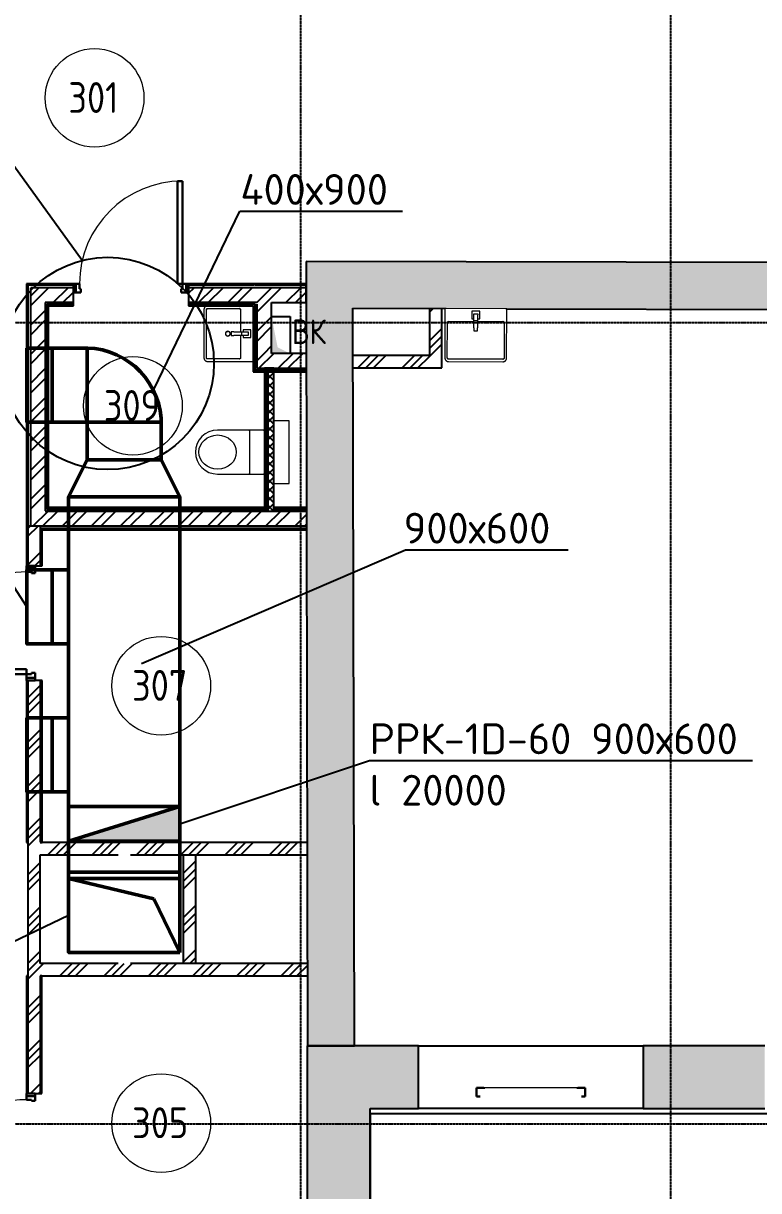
# Model space of a CAD drawing. Header units: millimetres. Extents: x -99936 to 523262, y -63190 to 327013.
# Drawn here: x 221439 to 227399, y 1714 to 11183 of the extents above; entities that cross this region are included whole.
import ezdxf
from ezdxf import colors
from ezdxf.entities.mleader import LeaderData, LeaderLine
from ezdxf.math import Vec2, Vec3

# ---------------------------------------------------------------- set-up
doc = ezdxf.new("R2010")
doc.units = ezdxf.units.MM
for name, pattern in [('ADSK_Линия сетки', [25, 20, -2.5, 0, -2.5]), ('ADSK_Сверху', [4.5, 3, -1.5]), ('ADSK_Снесено', [4.5, 3, -1.5])]:
    doc.linetypes.add(name, pattern=pattern)
for name, color, linetype, lineweight, true_color in [('_ Окна', 5, 'Continuous', 30, 0x0000ff), ('Линии', 7, 'Continuous', 9, 0x00a600), ('Обобщенные модели', 5, 'Continuous', 18, 0x0000ff), ('Стены внутренние', 5, 'Continuous', 18, 0x0000ff), ('Стены наружные', 1, 'ADSK_Снесено', 18, 0xff0000)]:
    doc.layers.add(name, color=color, linetype=linetype, lineweight=lineweight, true_color=true_color)
for name, color, linetype, lineweight in [('Аннотация', 7, 'Continuous', 9), ('Двери', 251, 'Continuous', 18), ('ДУ', 5, 'Continuous', 50), ('Марки помещений', 7, 'Continuous', 20), ('Окна', 251, 'Continuous', 18), ('Сантехника', 251, 'Continuous', 18), ('Узлы', 7, 'Continuous', 18)]:
    doc.layers.add(name, color=color, linetype=linetype, lineweight=lineweight)
doc.styles.add('GOST Common_1', font='GOST Common_0.ttf', dxfattribs={"width": 0.9, "height": 200})
doc.styles.add('GOST Common_2', font='GOST Common_0.ttf', dxfattribs={"width": 0.9, "height": 250})
doc.styles.add('ISOCPEUR', font='isocpeur.ttf', dxfattribs={"height": 250})
doc.styles.add('PIK', font='isocpeur.ttf', dxfattribs={"width": 0.9, "height": 250})
pattern_1 = [(45, (215977.25, 150), (-179.605, 179.605), []), (45, (216040.75, 150), (0, 359.21), []), (45, (215913.75, 150), (0, 359.21), [])]
pattern_2 = [(45, (215977.25, 150), (-117.8655, 117.8655), []), (45, (216055.83, 150), (-117.8655, 117.8655), [])]

# ---------------------------------------------------------------- blocks, each defined once
blk = doc.blocks.new('Витраж-тент со смещением вовне - 60мм 30 сдвиг-1466942-03 План 3-го этажа')
at = {"layer": '_ Окна', "color": 161, "linetype": 'ADSK_Сверху', "true_color": 0xaaaaff}
for p, q in [((-440, 25), (-440, -45)), ((-440, 25), (-410, 25)), ((-440, -45), (-440, 25)), ((440, 25), (410, 25)), ((440, -45), (440, 25)), ((440, -45), (440, 25)), ((-380, -45), (-440, -45)), ((-380, -35), (-380, -45)), ((380, -35), (380, -45)), ((380, -45), (440, -45))]:
    blk.add_line(p, q, dxfattribs=at)
at = {"layer": 'Окна', "color": 161, "linetype": 'ADSK_Сверху', "true_color": 0xaaaaff}
blk.add_line((-380, -45), (380, -45), dxfattribs=at)
blk = doc.blocks.new('AC_Дверь_Однопольная - Д-22л 933х2200h-1983239-03 План 3-го этажа')
at = {"layer": 'Двери', "lineweight": 30}
for p, q in [((416.5, 923), (376.5, 923)), ((376.5, 923), (376.5, 90)), ((416.5, 90), (416.5, 923)), ((-446.5, 90), (-466.5, 90)), ((-466.5, 90), (-466.5, 20)), ((-466.5, 20), (-446.5, 20)), ((-416.5, 90), (-446.5, 90)), ((-446.5, 90), (-446.5, 20)), ((-446.5, 20), (-446.5, 90)), ((-446.5, 20), (-406.5, 20)), ((-416.5, 50), (-416.5, 90)), ((-406.5, 50), (-416.5, 50)), ((-406.5, 20), (-406.5, 50)), ((376.5, 90), (416.5, 90)), ((416.5, 50), (406.5, 50)), ((406.5, 50), (406.5, 20)), ((406.5, 20), (446.5, 20)), ((446.5, 90), (416.5, 90)), ((416.5, 90), (416.5, 50)), ((446.5, 20), (446.5, 90)), ((466.5, 90), (446.5, 90)), ((446.5, 90), (446.5, 20)), ((446.5, 20), (466.5, 20)), ((466.5, 20), (466.5, 90))]:
    blk.add_line(p, q, dxfattribs=at)
at = {"layer": 'Двери'}
blk.add_arc((416.5, 90), 833, 90, 180, dxfattribs=at)
blk = doc.blocks.new('AC_Дверь_Однопольная - Д-27п 930х2200h-1983248-03 План 3-го этажа')
at = {"layer": 'Двери', "lineweight": 30}
for p, q in [((-415, 893.5), (-375, 893.5)), ((-415, 63.5), (-415, 893.5)), ((-375, 893.5), (-375, 63.5)), ((-465, 63.5), (-445, 63.5)), ((-465, -6.5), (-465, 63.5)), ((-445, 63.5), (-415, 63.5)), ((-445, -6.5), (-445, 63.5)), ((-445, 63.5), (-445, -6.5)), ((-375, 63.5), (-415, 63.5)), ((-415, 63.5), (-415, 23.5)), ((-415, 23.5), (-405, 23.5)), ((-405, 23.5), (-405, -6.5)), ((405, 23.5), (415, 23.5)), ((405, -6.5), (405, 23.5)), ((415, 63.5), (445, 63.5)), ((415, 23.5), (415, 63.5)), ((445, 63.5), (445, -6.5)), ((445, 63.5), (465, 63.5)), ((445, -6.5), (445, 63.5)), ((465, 63.5), (465, -6.5)), ((-445, -6.5), (-465, -6.5)), ((-405, -6.5), (-445, -6.5)), ((445, -6.5), (405, -6.5)), ((465, -6.5), (445, -6.5))]:
    blk.add_line(p, q, dxfattribs=at)
at = {"layer": 'Двери'}
blk.add_arc((-415, 63.5), 830, 0, 90, dxfattribs=at)
blk = doc.blocks.new('AC_Дверь_Однопольная - Д-35п 1130х2200h-1983217-03 План 3-го этажа')
at = {"layer": 'Двери', "lineweight": 30}
for p, q in [((-515, 1092), (-475, 1092)), ((-515, 62), (-515, 1092)), ((-475, 1092), (-475, 62)), ((-565, 62), (-545, 62)), ((-565, -8), (-565, 62)), ((-545, 62), (-515, 62)), ((-545, -8), (-545, 62)), ((-545, 62), (-545, -8)), ((-475, 62), (-515, 62)), ((-515, 62), (-515, 22)), ((-515, 22), (-505, 22)), ((-505, 22), (-505, -8)), ((505, 22), (515, 22)), ((505, -8), (505, 22)), ((515, 62), (545, 62)), ((515, 22), (515, 62)), ((545, 62), (545, -8)), ((545, 62), (565, 62)), ((545, -8), (545, 62)), ((565, 62), (565, -8)), ((-545, -8), (-565, -8)), ((-505, -8), (-545, -8)), ((545, -8), (505, -8)), ((565, -8), (545, -8))]:
    blk.add_line(p, q, dxfattribs=at)
at = {"layer": 'Двери'}
blk.add_arc((-515, 62), 1030, 0, 90, dxfattribs=at)
blk = doc.blocks.new('Parametric_Porcelain_bathroom_sink_20774 - 450х400мм-2098795-03 План 3-го этажа')
at = {"layer": 'Сантехника'}
for p, q in [((-100, 394), (-100, 24)), ((-80, 137.2), (-80, 394)), ((320, 424), (-70, 424)), ((-70, 404), (320, 404)), ((330, 394), (330, 137.2)), ((350, 24), (350, 394)), ((140, 203.1), (110, 203.1)), ((110, 203.1), (110, 180.1)), ((140, 203.1), (110, 203.1)), ((140, 180.1), (140, 203.1)), ((110, 127.2), (-70, 127.2)), ((93.2, 105.2), (93.2, 45.6)), ((110, 107.1), (95.1, 107.1)), ((110, 120.5), (110, 180.1)), ((110, 85.5), (110, 120.5)), ((140, 120.5), (110, 120.5)), ((140, 180.1), (140, 120.5)), ((320, 127.2), (140, 127.2)), ((140, 120.5), (140, 85.5)), ((154.6, 107.1), (140, 107.1)), ((156.5, 45.6), (156.5, 105.2)), ((-100, 24), (-95, 24)), ((-95, 24), (-90, 24)), ((-90, 24), (340, 24)), ((94.7, 44.1), (155, 44.1)), ((110, 65.5), (110, 85.5)), ((140, 65.5), (110, 65.5)), ((140, 85.5), (140, 65.5)), ((340, 24), (345, 24)), ((345, 24), (350, 24))]:
    blk.add_line(p, q, dxfattribs=at)
at = {"layer": 'Сантехника', "flags": 128}
for points in [[(-70, 424), (-71.2, 424), (-72.4, 423.9), (-73.6, 423.8), (-74.8, 423.6), (-76, 423.4), (-77.1, 423.1), (-78.3, 422.8), (-79.4, 422.5), (-80.6, 422.1), (-81.7, 421.6), (-82.8, 421.1), (-83.9, 420.6), (-84.9, 420), (-85.9, 419.4), (-86.9, 418.8), (-87.9, 418.1), (-88.9, 417.3), (-89.8, 416.6), (-90.7, 415.7), (-91.5, 414.9), (-92.3, 414), (-93.1, 413.1), (-93.9, 412.2), (-94.6, 411.2), (-95.2, 410.2), (-95.9, 409.2), (-96.5, 408.1), (-97, 407.1), (-97.5, 406), (-98, 404.9), (-98.4, 403.7), (-98.7, 402.6), (-99.1, 401.4), (-99.3, 400.3), (-99.6, 399.1), (-99.7, 397.9), (-99.9, 396.7), (-100, 395.5), (-100, 394.3), (-100, 394)], [(-80, 394), (-80, 394.4), (-80, 394.8), (-79.9, 395.2), (-79.9, 395.6), (-79.8, 396), (-79.7, 396.4), (-79.6, 396.8), (-79.5, 397.1), (-79.4, 397.5), (-79.2, 397.9), (-79, 398.3), (-78.9, 398.6), (-78.7, 399), (-78.5, 399.3), (-78.3, 399.6), (-78, 400), (-77.8, 400.3), (-77.5, 400.6), (-77.2, 400.9), (-77, 401.2), (-76.7, 401.4), (-76.4, 401.7), (-76.1, 402), (-75.7, 402.2), (-75.4, 402.4), (-75.1, 402.6), (-74.7, 402.8), (-74.4, 403), (-74, 403.2), (-73.6, 403.3), (-73.2, 403.5), (-72.9, 403.6), (-72.5, 403.7), (-72.1, 403.8), (-71.7, 403.9), (-71.3, 403.9), (-70.9, 404), (-70.5, 404), (-70.1, 404), (-70, 404)], [(-79.9, 395.3), (-80, 394.9), (-80, 394.5), (-80, 394.1), (-80, 394)], [(-76, 402), (-76.3, 401.8), (-76.6, 401.5), (-76.9, 401.2), (-77.2, 401), (-77.4, 400.7)], [(-70, 404), (-70.4, 404), (-70.8, 404), (-71.2, 403.9), (-71.6, 403.9)], [(350, 394), (350, 395.2), (349.9, 396.4), (349.8, 397.6), (349.6, 398.8), (349.4, 400), (349.1, 401.1), (348.8, 402.3), (348.5, 403.4), (348.1, 404.6), (347.6, 405.7), (347.1, 406.8), (346.6, 407.9), (346, 408.9), (345.4, 409.9), (344.8, 410.9), (344.1, 411.9), (343.3, 412.9), (342.6, 413.8), (341.7, 414.7), (340.9, 415.5), (340, 416.3), (339.1, 417.1), (338.2, 417.9), (337.2, 418.6), (336.2, 419.2), (335.2, 419.9), (334.1, 420.5), (333.1, 421), (332, 421.5), (330.9, 422), (329.7, 422.4), (328.6, 422.7), (327.4, 423.1), (326.3, 423.3), (325.1, 423.6), (323.9, 423.7), (322.7, 423.9), (321.5, 424), (320.3, 424), (320, 424)], [(321.3, 403.9), (320.9, 404), (320.5, 404), (320.1, 404), (320, 404)], [(320, 404), (320.4, 404), (320.8, 404), (321.2, 403.9), (321.6, 403.9), (322, 403.8), (322.4, 403.7), (322.8, 403.6), (323.1, 403.5), (323.5, 403.4), (323.9, 403.2), (324.3, 403), (324.6, 402.9), (325, 402.7), (325.3, 402.5), (325.6, 402.3), (326, 402), (326.3, 401.8), (326.6, 401.5), (326.9, 401.2), (327.2, 401), (327.4, 400.7), (327.7, 400.4), (328, 400.1), (328.2, 399.7), (328.4, 399.4), (328.6, 399.1), (328.8, 398.7), (329, 398.4), (329.2, 398), (329.3, 397.6), (329.5, 397.2), (329.6, 396.9), (329.7, 396.5), (329.8, 396.1), (329.9, 395.7), (329.9, 395.3), (330, 394.9), (330, 394.5), (330, 394.1), (330, 394)], [(328, 400), (327.8, 400.3), (327.5, 400.6), (327.2, 400.9), (327, 401.2), (326.7, 401.4)], [(330, 394), (330, 394.4), (330, 394.8), (329.9, 395.2), (329.9, 395.6)], [(-80, 137.2), (-80, 136.8), (-80, 136.4), (-79.9, 136), (-79.9, 135.6)], [(-70, 127.2), (-70.4, 127.2), (-70.8, 127.2), (-71.2, 127.2), (-71.6, 127.3), (-72, 127.4), (-72.4, 127.5), (-72.8, 127.6), (-73.1, 127.7), (-73.5, 127.8), (-73.9, 128), (-74.3, 128.1), (-74.6, 128.3), (-75, 128.5), (-75.3, 128.7), (-75.6, 128.9), (-76, 129.2), (-76.3, 129.4), (-76.6, 129.7), (-76.9, 129.9), (-77.2, 130.2), (-77.4, 130.5), (-77.7, 130.8), (-78, 131.1), (-78.2, 131.4), (-78.4, 131.8), (-78.6, 132.1), (-78.8, 132.5), (-79, 132.8), (-79.2, 133.2), (-79.3, 133.5), (-79.5, 133.9), (-79.6, 134.3), (-79.7, 134.7), (-79.8, 135.1), (-79.9, 135.5), (-79.9, 135.9), (-80, 136.3), (-80, 136.7), (-80, 137.1), (-80, 137.2)], [(-78, 131.2), (-77.8, 130.9), (-77.5, 130.6), (-77.2, 130.3), (-77, 130), (-76.7, 129.7)], [(-71.3, 127.3), (-70.9, 127.2), (-70.5, 127.2), (-70.1, 127.2), (-70, 127.2)], [(330, 137.2), (330, 136.8), (330, 136.4), (329.9, 136), (329.9, 135.6), (329.8, 135.2), (329.7, 134.8), (329.6, 134.4), (329.5, 134), (329.4, 133.6), (329.2, 133.3), (329, 132.9), (328.9, 132.6), (328.7, 132.2), (328.5, 131.9), (328.3, 131.5), (328, 131.2), (327.8, 130.9), (327.5, 130.6), (327.2, 130.3), (327, 130), (326.7, 129.7), (326.4, 129.5), (326.1, 129.2), (325.7, 129), (325.4, 128.8), (325.1, 128.5), (324.7, 128.4), (324.4, 128.2), (324, 128), (323.6, 127.9), (323.2, 127.7), (322.9, 127.6), (322.5, 127.5), (322.1, 127.4), (321.7, 127.3), (321.3, 127.3), (320.9, 127.2), (320.5, 127.2), (320.1, 127.2), (320, 127.2)], [(320, 127.2), (320.4, 127.2), (320.8, 127.2), (321.2, 127.2), (321.6, 127.3)], [(326, 129.2), (326.3, 129.4), (326.6, 129.7), (326.9, 129.9), (327.2, 130.2), (327.4, 130.5)], [(329.9, 135.9), (330, 136.3), (330, 136.7), (330, 137.1), (330, 137.2)]]:
    blk.add_lwpolyline(points, dxfattribs=at)
at = {"layer": 'Сантехника'}
for centre, radius, start, end in [((125, 230), 20, 0, 180), ((125, 230), 20, 180, 360), ((125, 230), 18.2, 165.15778, 180), ((125, 230), 18.2, 180, 191.34075), ((125, 230), 16.3, 175.36727, 180), ((125, 230), 16.3, 175.36727, 180), ((125, 230), 16.3, 180, 198.62064), ((125, 230), 16.3, 180, 198.62064), ((125, 230), 18.2, 208.98332, 219.73377), ((125, 230), 18.2, 95.84531, 146.66266), ((125, 230), 16.3, 216.87489, 225), ((125, 230), 16.3, 216.87489, 225), ((125, 230), 18.2, 225, 229.4056), ((125, 230), 18.2, 232.75928, 242.71908), ((125, 230), 18.2, 265.13096, 274.18327), ((125, 230), 18.2, 85.13096, 94.18327), ((125, 230), 18.2, 278.65741, 326.66266), ((125, 230), 18.2, 52.75928, 62.71908), ((125, 230), 16.3, 36.87489, 45), ((125, 230), 16.3, 36.87489, 45), ((125, 230), 18.2, 45, 49.4056), ((125, 230), 18.2, 28.98332, 39.73377), ((125, 230), 16.3, 0, 18.62064), ((125, 230), 16.3, 0, 18.62064), ((125, 230), 16.3, 355.36727, 360), ((125, 230), 16.3, 355.36727, 360), ((125, 230), 18.2, 345.15778, 360), ((125, 230), 18.2, 0, 11.34075), ((95.1, 105.2), 1.87, 90, 180), ((95.1, 105.2), 1.87, 120, 150), ((95.1, 105.2), 1.87, 120, 150), ((95.1, 105.2), 1.87, 120, 150), ((154.6, 105.2), 1.87, 0, 90), ((154.6, 105.2), 1.87, 30, 60), ((154.6, 105.2), 1.87, 30, 60), ((154.6, 105.2), 1.87, 30, 60), ((94.7, 45.6), 1.49, 180, 270), ((155, 45.6), 1.49, 270, 360)]:
    blk.add_arc(centre, radius, start, end, dxfattribs=at)
blk = doc.blocks.new('Туалет подвесной-Moderna R-Laufen - 000 White-2284892-03 План 3-го этажа')
at = {"layer": 'Обобщенные модели'}
for p, q in [((-53, 419.3), (-53, 47.4)), ((303, 47.4), (303, 419.3)), ((-43.1, 157.8), (293.1, 157.8))]:
    blk.add_line(p, q, dxfattribs=at)
for centre, radius, start, end in [((125, 419.3), 178, 360, 180), ((-43.1, 167.7), 9.89, 180, 270), ((293.1, 167.7), 9.89, 270, 360), ((-43.1, 47.4), 9.89, 180, 270), ((293.1, 47.4), 9.89, 270, 360)]:
    blk.add_arc(centre, radius, start, end, dxfattribs=at)
blk.add_ellipse((125, 418.3), major_axis=(0, 151.6), ratio=0.916517, dxfattribs=at)
at = {"layer": 'Сантехника'}
for p, q in [((-130, -37.5), (-130, -162.5)), ((380, -162.5), (380, -37.5)), ((-130, -162.5), (380, -162.5))]:
    blk.add_line(p, q, dxfattribs=at)
blk = doc.blocks.new('Parametric_Porcelain_bathroom_sink_20774 - 500х430мм-V217-03 План 3-го этажа')
at = {"layer": 'Сантехника'}
for p, q in [((345, 570), (-95, 570)), ((-125, 540), (-125, 140)), ((-105, 253.2), (-105, 540)), ((-95, 550), (345, 550)), ((355, 540), (355, 253.2)), ((375, 140), (375, 540)), ((140, 319.1), (110, 319.1)), ((110, 319.1), (110, 296.1)), ((140, 319.1), (110, 319.1)), ((110, 236.5), (110, 296.1)), ((140, 296.1), (140, 319.1)), ((140, 296.1), (140, 236.5)), ((110, 243.2), (-95, 243.2)), ((93.2, 221.2), (93.2, 161.6)), ((110, 223.1), (95.1, 223.1)), ((110, 201.5), (110, 236.5)), ((140, 236.5), (110, 236.5)), ((110, 181.5), (110, 201.5)), ((345, 243.2), (140, 243.2)), ((140, 236.5), (140, 201.5)), ((154.6, 223.1), (140, 223.1)), ((140, 201.5), (140, 181.5)), ((156.5, 161.6), (156.5, 221.2)), ((-125, 140), (-120, 140)), ((-120, 140), (-115, 140)), ((-115, 140), (365, 140)), ((94.7, 160.1), (155, 160.1)), ((140, 181.5), (110, 181.5)), ((365, 140), (370, 140)), ((370, 140), (375, 140))]:
    blk.add_line(p, q, dxfattribs=at)
at = {"layer": 'Сантехника', "flags": 128}
for points in [[(-95, 570), (-96.2, 570), (-97.4, 569.9), (-98.6, 569.8), (-99.8, 569.6), (-101, 569.4), (-102.1, 569.1), (-103.3, 568.8), (-104.4, 568.5), (-105.6, 568.1), (-106.7, 567.6), (-107.8, 567.1), (-108.9, 566.6), (-109.9, 566), (-110.9, 565.4), (-111.9, 564.8), (-112.9, 564.1), (-113.9, 563.3), (-114.8, 562.6), (-115.7, 561.7), (-116.5, 560.9), (-117.3, 560), (-118.1, 559.1), (-118.9, 558.2), (-119.6, 557.2), (-120.2, 556.2), (-120.9, 555.2), (-121.5, 554.1), (-122, 553.1), (-122.5, 552), (-123, 550.9), (-123.4, 549.7), (-123.7, 548.6), (-124.1, 547.4), (-124.3, 546.3), (-124.6, 545.1), (-124.7, 543.9), (-124.9, 542.7), (-125, 541.5), (-125, 540.3), (-125, 540)], [(375, 540), (375, 541.2), (374.9, 542.4), (374.8, 543.6), (374.6, 544.8), (374.4, 546), (374.1, 547.1), (373.8, 548.3), (373.5, 549.4), (373.1, 550.6), (372.6, 551.7), (372.1, 552.8), (371.6, 553.9), (371, 554.9), (370.4, 555.9), (369.8, 556.9), (369.1, 557.9), (368.3, 558.9), (367.6, 559.8), (366.7, 560.7), (365.9, 561.5), (365, 562.3), (364.1, 563.1), (363.2, 563.9), (362.2, 564.6), (361.2, 565.2), (360.2, 565.9), (359.1, 566.5), (358.1, 567), (357, 567.5), (355.9, 568), (354.7, 568.4), (353.6, 568.7), (352.4, 569.1), (351.3, 569.3), (350.1, 569.6), (348.9, 569.7), (347.7, 569.9), (346.5, 570), (345.3, 570), (345, 570)], [(-105, 540), (-105, 540.4), (-105, 540.8), (-104.9, 541.2), (-104.9, 541.6), (-104.8, 542), (-104.7, 542.4), (-104.6, 542.8), (-104.5, 543.1), (-104.4, 543.5), (-104.2, 543.9), (-104, 544.3), (-103.9, 544.6), (-103.7, 545), (-103.5, 545.3), (-103.3, 545.6), (-103, 546), (-102.8, 546.3), (-102.5, 546.6), (-102.2, 546.9), (-102, 547.2), (-101.7, 547.4), (-101.4, 547.7), (-101.1, 548), (-100.7, 548.2), (-100.4, 548.4), (-100.1, 548.6), (-99.7, 548.8), (-99.4, 549), (-99, 549.2), (-98.6, 549.3), (-98.2, 549.5), (-97.9, 549.6), (-97.5, 549.7), (-97.1, 549.8), (-96.7, 549.9), (-96.3, 549.9), (-95.9, 550), (-95.5, 550), (-95.1, 550), (-95, 550)], [(-104.9, 541.3), (-105, 540.9), (-105, 540.5), (-105, 540.1), (-105, 540)], [(-101, 548), (-101.3, 547.8), (-101.6, 547.5), (-101.9, 547.2), (-102.2, 547), (-102.4, 546.7)], [(-95, 550), (-95.4, 550), (-95.8, 550), (-96.2, 549.9), (-96.6, 549.9)], [(346.3, 549.9), (345.9, 550), (345.5, 550), (345.1, 550), (345, 550)], [(345, 550), (345.4, 550), (345.8, 550), (346.2, 549.9), (346.6, 549.9), (347, 549.8), (347.4, 549.7), (347.8, 549.6), (348.1, 549.5), (348.5, 549.4), (348.9, 549.2), (349.3, 549), (349.6, 548.9), (350, 548.7), (350.3, 548.5), (350.6, 548.3), (351, 548), (351.3, 547.8), (351.6, 547.5), (351.9, 547.2), (352.2, 547), (352.4, 546.7), (352.7, 546.4), (353, 546.1), (353.2, 545.7), (353.4, 545.4), (353.6, 545.1), (353.8, 544.7), (354, 544.4), (354.2, 544), (354.3, 543.6), (354.5, 543.2), (354.6, 542.9), (354.7, 542.5), (354.8, 542.1), (354.9, 541.7), (354.9, 541.3), (355, 540.9), (355, 540.5), (355, 540.1), (355, 540)], [(353, 546), (352.8, 546.3), (352.5, 546.6), (352.2, 546.9), (352, 547.2), (351.7, 547.4)], [(355, 540), (355, 540.4), (355, 540.8), (354.9, 541.2), (354.9, 541.6)], [(-105, 253.2), (-105, 252.8), (-105, 252.4), (-104.9, 252), (-104.9, 251.6)], [(-95, 243.2), (-95.4, 243.2), (-95.8, 243.2), (-96.2, 243.2), (-96.6, 243.3), (-97, 243.4), (-97.4, 243.5), (-97.8, 243.6), (-98.1, 243.7), (-98.5, 243.8), (-98.9, 244), (-99.3, 244.1), (-99.6, 244.3), (-100, 244.5), (-100.3, 244.7), (-100.6, 244.9), (-101, 245.2), (-101.3, 245.4), (-101.6, 245.7), (-101.9, 245.9), (-102.2, 246.2), (-102.4, 246.5), (-102.7, 246.8), (-103, 247.1), (-103.2, 247.4), (-103.4, 247.8), (-103.6, 248.1), (-103.8, 248.5), (-104, 248.8), (-104.2, 249.2), (-104.3, 249.5), (-104.5, 249.9), (-104.6, 250.3), (-104.7, 250.7), (-104.8, 251.1), (-104.9, 251.5), (-104.9, 251.9), (-105, 252.3), (-105, 252.7), (-105, 253.1), (-105, 253.2)], [(-103, 247.2), (-102.8, 246.9), (-102.5, 246.6), (-102.2, 246.3), (-102, 246), (-101.7, 245.7)], [(-96.3, 243.3), (-95.9, 243.2), (-95.5, 243.2), (-95.1, 243.2), (-95, 243.2)], [(355, 253.2), (355, 252.8), (355, 252.4), (354.9, 252), (354.9, 251.6), (354.8, 251.2), (354.7, 250.8), (354.6, 250.4), (354.5, 250), (354.4, 249.6), (354.2, 249.3), (354, 248.9), (353.9, 248.6), (353.7, 248.2), (353.5, 247.9), (353.3, 247.5), (353, 247.2), (352.8, 246.9), (352.5, 246.6), (352.2, 246.3), (352, 246), (351.7, 245.7), (351.4, 245.5), (351.1, 245.2), (350.7, 245), (350.4, 244.8), (350.1, 244.5), (349.7, 244.4), (349.4, 244.2), (349, 244), (348.6, 243.9), (348.2, 243.7), (347.9, 243.6), (347.5, 243.5), (347.1, 243.4), (346.7, 243.3), (346.3, 243.3), (345.9, 243.2), (345.5, 243.2), (345.1, 243.2), (345, 243.2)], [(345, 243.2), (345.4, 243.2), (345.8, 243.2), (346.2, 243.2), (346.6, 243.3)], [(351, 245.2), (351.3, 245.4), (351.6, 245.7), (351.9, 245.9), (352.2, 246.2), (352.4, 246.5)], [(354.9, 251.9), (355, 252.3), (355, 252.7), (355, 253.1), (355, 253.2)]]:
    blk.add_lwpolyline(points, dxfattribs=at)
at = {"layer": 'Сантехника'}
for centre, radius, start, end in [((95.1, 221.2), 1.87, 90, 180), ((95.1, 221.2), 1.87, 120, 150), ((95.1, 221.2), 1.87, 120, 150), ((95.1, 221.2), 1.87, 120, 150), ((154.6, 221.2), 1.87, 0, 90), ((154.6, 221.2), 1.87, 30, 60), ((154.6, 221.2), 1.87, 30, 60), ((154.6, 221.2), 1.87, 30, 60), ((94.7, 161.6), 1.49, 180, 270), ((155, 161.6), 1.49, 270, 360)]:
    blk.add_arc(centre, radius, start, end, dxfattribs=at)
blk = doc.blocks.new('ADSK_Марка_Помещение_ОдноЗначение - Номер-247393-03 План 3-го этажа')
at = {"layer": 'Марки помещений'}
blk.add_circle((0, 0), 4, dxfattribs=at)

msp = doc.modelspace()

# ---------------------------------------------------------------- hatches: boundary and pattern name
at = {"layer": 'ДУ'}
h = msp.add_hatch(color=256, dxfattribs=at)
h.dxf.hatch_style = 1
h.paths.add_polyline_path([(222706.459, 4829.311), (221806.459, 4549.845), (222706.459, 4549.845)])
at = {"layer": 'Стены внутренние', "lineweight": 25, "true_color": 0x636466}
msp.add_hatch(color=251, dxfattribs=at).paths.add_polyline_path([(223742.758, 2889.132), (224122.757, 2889.877), (224110.278, 9251.264), (223730.275, 9252.269), (223742.688, 2924.778)])
h = msp.add_hatch(color=251, dxfattribs=at)
h.paths.add_polyline_path([(258100.32, 8781.417), (258097.491, 9161.426), (251920.516, 9177.754), (251919.512, 8797.755), (258042.559, 8781.57)])
h.paths.add_polyline_path([(250419.517, 8801.72), (250420.336, 9181.718), (243349.517, 9200.409), (243348.512, 8820.411), (249544.593, 8804.032)])
h.paths.add_polyline_path([(241848.517, 8824.375), (241849.337, 9204.374), (234840.127, 9222.902), (234840.127, 8842.901), (241580.637, 8825.084)])
h.paths.add_polyline_path([(233339.128, 8846.868), (233339.948, 9226.867), (231140.594, 9232.681), (231139.59, 8852.682), (232774.023, 8848.362)])
h.paths.add_polyline_path([(229639.595, 8856.647), (229640.414, 9236.646), (224110.278, 9251.264), (224111.023, 8871.261), (227566.267, 8862.128)])
h = msp.add_hatch(dxfattribs=at)
h.set_pattern_fill('FP_2', color=251, style=0, pattern_type=2)
h.set_pattern_definition(pattern_2)
h.paths.add_polyline_path([(222894.811, 8918.396), (223330.632, 8918.396), (223330.632, 9038.396), (222777.917, 9038.396), (222777.917, 8918.396)])
h.paths.add_polyline_path([(221726.947, 8918.396), (221844.917, 8918.396), (221844.917, 9038.396), (221496.13, 9038.396), (221496.13, 8918.396), (221616.13, 8918.396)])
h = msp.add_hatch(dxfattribs=at)
h.set_pattern_fill('FP_2', color=251, style=0, pattern_type=2)
h.set_pattern_definition(pattern_2)
h.paths.add_polyline_path([(223330.632, 8918.396), (223730.781, 8918.396), (223730.275, 9038.396), (223330.632, 9038.396), (223330.632, 8980.643)])
h = msp.add_hatch(dxfattribs=at)
h.set_pattern_fill('FP_2', color=251, style=0, pattern_type=2)
h.set_pattern_definition(pattern_2)
h.paths.add_polyline_path([(221616.13, 7226.872), (221616.13, 8918.396), (221496.13, 8918.396), (221496.472, 7226.872), (221576.13, 7226.872)])
h = msp.add_hatch(dxfattribs=at)
h.set_pattern_fill('FP_2', color=251, style=0, pattern_type=2)
h.set_pattern_definition(pattern_2)
h.paths.add_polyline_path([(223330.632, 8505.385), (223450.632, 8505.385), (223450.632, 8918.396), (223330.632, 8918.396), (223330.632, 8554.883)])
h = msp.add_hatch(dxfattribs=at)
h.set_pattern_fill('FP_1', color=251, style=0, pattern_type=2)
h.set_pattern_definition(pattern_1)
h.paths.add_polyline_path([(224831.423, 8387.788), (224831.423, 8869.357), (224731.423, 8869.357), (224731.423, 8387.788)])
h = msp.add_hatch(dxfattribs=at)
h.set_pattern_fill('FP_2', color=251, style=0, pattern_type=2)
h.set_pattern_definition(pattern_2)
h.paths.add_polyline_path([(223731.976, 8385.385), (223731.74, 8505.385), (223330.632, 8505.385), (223330.632, 8385.385), (223730.275, 8385.385)])
h = msp.add_hatch(dxfattribs=at)
h.set_pattern_fill('FP_1', color=251, style=0, pattern_type=2)
h.set_pattern_definition(pattern_1)
h.paths.add_polyline_path([(224111.972, 8387.788), (224731.423, 8387.788), (224731.423, 8487.788), (224111.775, 8487.788)])
h = msp.add_hatch(dxfattribs=at)
h.set_pattern_fill('FP_3', color=251, style=0, pattern_type=2)
h.set_pattern_definition([(45, (215977.254, 150), (-35.35534, 35.35534), []), (135, (215977.254, 150), (-35.35534, -35.35534), [])])
h.paths.add_polyline_path([(223419.624, 7226.872), (223469.624, 7226.872), (223469.624, 8385.385), (223419.624, 8385.385), (223419.624, 7238.739)])
h = msp.add_hatch(dxfattribs=at)
h.set_pattern_fill('FP_2', color=251, style=0, pattern_type=2)
h.set_pattern_definition(pattern_2)
h.paths.add_polyline_path([(223734.484, 7106.872), (223734.248, 7226.872), (221496.13, 7226.872), (221496.13, 7106.872), (223730.275, 7106.872)])
h = msp.add_hatch(dxfattribs=at)
h.set_pattern_fill('FP_1', color=251, style=0, pattern_type=2)
h.set_pattern_definition(pattern_1)
h.paths.add_polyline_path([(221476.13, 4537.845), (221576.13, 4537.845), (221576.13, 5853.396), (221476.13, 5853.396), (221476.13, 4817.935)])
h.paths.add_polyline_path([(221534.13, 6783.396), (221576.13, 6783.396), (221576.13, 7106.872), (221476.13, 7106.872), (221476.13, 6783.396)])
h = msp.add_hatch(dxfattribs=at)
h.set_pattern_fill('FP_1', color=251, style=0, pattern_type=2)
h.set_pattern_definition(pattern_1)
h.paths.add_polyline_path([(221576.13, 3555.788), (221576.13, 4537.845), (221476.13, 4537.845), (221476.13, 3555.788)])
h = msp.add_hatch(dxfattribs=at)
h.set_pattern_fill('FP_1', color=251, style=0, pattern_type=2)
h.set_pattern_definition(pattern_1)
h.paths.add_polyline_path([(223739.72, 4437.845), (223739.524, 4537.845), (221576.13, 4537.845), (221576.13, 4437.845), (223739.524, 4437.845)])
h = msp.add_hatch(dxfattribs=at)
h.set_pattern_fill('FP_1', color=251, style=0, pattern_type=2)
h.set_pattern_definition([(45, (216508.47, 150), (-179.605, 179.605), []), (45, (216571.97, 150), (0, 359.21), []), (45, (216444.97, 150), (0, 359.21), [])])
h.paths.add_polyline_path([(222838.345, 3555.788), (222838.345, 4437.845), (222738.345, 4437.845), (222738.345, 3555.788)])
h = msp.add_hatch(dxfattribs=at)
h.set_pattern_fill('FP_1', color=251, style=0, pattern_type=2)
h.set_pattern_definition(pattern_1)
h.paths.add_polyline_path([(223741.646, 3455.788), (223741.45, 3555.788), (221476.13, 3555.788), (221476.13, 3455.788), (223730.275, 3455.788)])
h = msp.add_hatch(dxfattribs=at)
h.set_pattern_fill('FP_1', color=251, style=0, pattern_type=2)
h.set_pattern_definition(pattern_1)
h.paths.add_polyline_path([(221476.13, 932.021), (221576.13, 932.021), (221576.13, 1371.396), (221476.13, 1371.396)])
h.paths.add_polyline_path([(221576.13, 2501.396), (221576.13, 3455.788), (221476.13, 3455.788), (221476.13, 2501.396), (221534.13, 2501.396)])
at = {"layer": 'Стены наружные', "linetype": 'Continuous', "lineweight": 25, "true_color": 0x636466}
msp.add_hatch(color=251, dxfattribs=at).paths.add_polyline_path([(223920.979, 932.021), (224250.252, 932.021), (224250.252, 2889.504), (223740.252, 2889.132), (223740.252, 932.021)])
h = msp.add_hatch(color=251, dxfattribs=at)
h.paths.add_polyline_path([(257441.354, 2379.504), (258524.186, 2379.504), (258524.186, 2889.504), (257441.354, 2889.504), (257441.354, 2682.856)])
h.paths.add_polyline_path([(255595.006, 2379.504), (255621.354, 2379.504), (255621.354, 2889.504), (254574.415, 2889.504), (254574.415, 2379.504)])
h.paths.add_polyline_path([(251855.087, 2379.504), (252754.415, 2379.504), (252754.415, 2889.504), (251855.087, 2889.504), (251855.087, 2682.856)])
h.paths.add_polyline_path([(249742.994, 2379.504), (250035.087, 2379.504), (250035.087, 2889.504), (249034.49, 2889.504), (249034.49, 2379.504)])
h.paths.add_polyline_path([(246252.093, 2379.504), (247214.49, 2379.504), (247214.49, 2889.504), (246184.438, 2889.504), (246184.438, 2379.504)])
h.paths.add_polyline_path([(243916.365, 2379.504), (244364.438, 2379.504), (244364.438, 2889.504), (243340.297, 2889.504), (243340.297, 2379.504)])
h.paths.add_polyline_path([(241520.297, 2379.504), (241520.297, 2889.504), (240560.307, 2889.504), (240560.307, 2379.504)])
h.paths.add_polyline_path([(238740.307, 2379.504), (238740.307, 2889.504), (237732.029, 2889.504), (237732.029, 2379.504)])
h.paths.add_polyline_path([(235912.029, 2379.504), (235912.029, 2889.504), (234918.253, 2889.504), (234918.253, 2379.504)])
h.paths.add_polyline_path([(233098.253, 2379.504), (233098.253, 2889.504), (232081.468, 2889.504), (232081.468, 2379.504), (232585.339, 2379.504)])
h.paths.add_polyline_path([(230261.468, 2379.504), (230261.468, 2889.504), (229268.438, 2889.504), (229268.438, 2379.504), (229901.996, 2379.504)])
h.paths.add_polyline_path([(224250.252, 2379.504), (224642.534, 2379.504), (224642.534, 2889.504), (224250.252, 2889.504), (224250.252, 2657.858)])
h.paths.add_polyline_path([(227448.438, 2379.504), (227448.438, 2889.504), (226462.534, 2889.504), (226462.534, 2379.504)])
at = {"layer": 'Узлы', "lineweight": 25, "true_color": 0x636466}
msp.add_hatch(color=251, dxfattribs=at).paths.add_polyline_path([(223500.13, 8505.385), (223600.632, 8505.385), (223500.13, 8554.883), (223450.632, 8805.385), (223450.632, 8505.385), (223478.743, 8505.385)])

# ---------------------------------------------------------------- linework, layer by layer
at = {"linetype": 'ADSK_Линия сетки', "lineweight": 25}
for p, q in [((223687.165, -2825.794), (223687.165, 21818.801)), ((226687.165, -2825.794), (226687.165, 21818.801)), ((204891.03, 8756.788), (273118.973, 8756.788)), ((204891.03, 2256.788), (273118.973, 2256.788))]:
    msp.add_line(p, q, dxfattribs=at)
at = {"color": 251, "lineweight": 25, "true_color": 0x636466}
msp.add_lwpolyline([(262010.466, 21084.059), (262010.466, 43909.207), (272009.872, 43909.207), (272191.204, 8682.302), (265910.655, 8682.302), (265910.655, 300.232), (258014.186, 300.232), (258014.186, 2256.788), (247213.228, 2336.478), (247313.65, 2335.737), (247313.65, -2582.567), (234949.898, -2582.567), (234949.898, 2336.478), (224250.252, 2336.478), (224250.252, 422.021), (216267.753, 456.788), (216267.753, 8679.252)], dxfattribs=at)
msp.add_circle((222123.026, 8423.986), 860.931)
at = {"layer": 'ДУ'}
for p, q in [((221806.459, 4549.845), (222706.459, 4829.311)), ((221806.459, 4296.2), (222706.459, 4296.2)), ((222495.806, 4081.477), (221806.459, 4246.2)), ((222706.459, 3646.2), (222495.806, 4081.477))]:
    msp.add_line(p, q, dxfattribs=at)
for points in [[(221467.589, 8548.945), (221671.62, 8548.945), (221671.62, 7948.945), (221467.589, 7948.945)], [(221671.62, 8548.945), (221956.459, 8548.945), (221956.459, 7948.945), (221671.62, 7948.945)], [(222556.459, 7643.45), (222556.459, 7948.945), (221956.459, 7948.945), (221956.459, 7643.45)], [(221806.459, 7343.45), (222706.459, 7343.45), (222556.459, 7643.45), (221956.459, 7643.45)], [(221806.459, 4246.2), (222706.459, 4246.2), (222706.459, 7343.45), (221806.459, 7343.45)], [(221467.589, 6748.945), (221671.62, 6748.945), (221671.62, 6148.945), (221467.589, 6148.945)], [(221671.62, 6748.945), (221806.459, 6748.945), (221806.459, 6148.945), (221671.62, 6148.945)], [(221467.589, 5548.945), (221671.62, 5548.945), (221671.62, 4948.945), (221467.589, 4948.945)], [(221671.62, 5548.945), (221806.459, 5548.945), (221806.459, 4948.945), (221671.62, 4948.945)], [(221806.459, 4549.845), (222706.459, 4549.845), (222706.459, 4829.311), (221806.459, 4829.311)], [(221806.459, 4549.845), (222706.459, 4549.845), (222706.459, 4829.311), (221806.459, 4829.311)], [(222706.459, 3646.2), (221806.459, 3646.2), (221806.459, 4246.2), (222706.459, 4246.2)]]:
    msp.add_lwpolyline(points, close=True, dxfattribs=at)
msp.add_arc((221940.803, 7933.289), 615.855, 358.5433079, 88.5433079, dxfattribs=at)
at = {"layer": 'Линии', "color": 251, "lineweight": 25, "true_color": 0x636466}
for p, q in [((223450.632, 8805.385), (223600.632, 8805.385)), ((223450.632, 8505.385), (223450.632, 8805.385)), ((223600.632, 8805.385), (223600.632, 8505.385)), ((223600.632, 8505.385), (223450.632, 8505.385))]:
    msp.add_line(p, q, dxfattribs=at)
at = {"layer": 'Стены внутренние', "color": 251, "lineweight": 25, "true_color": 0x636466}
for p, q in [((223730.275, 9252.269), (223734.543, 7076.872)), ((229640.599, 9236.646), (223730.275, 9252.269)), ((221844.917, 9070.396), (221464.13, 9070.396)), ((221464.13, 9070.396), (221464.13, 6783.396)), ((221844.917, 8890.396), (221844.917, 9000.396)), ((223730.781, 9070.396), (222777.917, 9070.396)), ((222777.917, 9000.396), (222777.917, 8890.396)), ((223730.781, 8918.396), (223730.781, 9070.396)), ((223450.632, 8505.385), (223450.632, 8918.396)), ((223450.632, 8918.396), (223730.781, 8918.396)), ((221644.13, 8890.396), (221844.917, 8890.396)), ((221644.13, 7254.872), (221644.13, 8890.396)), ((222777.917, 8890.396), (223302.632, 8890.396)), ((224122.757, 2889.877), (224111.023, 8871.261)), ((224111.023, 8871.261), (224856.856, 8869.289)), ((224731.423, 8869.621), (224731.423, 8487.788)), ((224831.423, 8387.788), (224831.423, 8869.357)), ((225356.514, 8867.969), (229639.595, 8856.647)), ((223302.632, 8440.566), (223302.632, 8357.385)), ((223731.74, 8505.385), (223450.632, 8505.385)), ((224731.423, 8487.788), (224111.775, 8487.788)), ((223302.632, 8357.385), (223732.03, 8357.385)), ((223469.624, 8385.385), (223394.624, 8385.385)), ((223394.624, 8385.385), (223394.624, 7254.872)), ((223469.624, 7254.872), (223469.624, 8385.385)), ((224111.972, 8387.788), (224831.423, 8387.788)), ((223394.624, 7254.872), (221644.13, 7254.872)), ((223734.193, 7254.872), (223469.624, 7254.872)), ((221591.13, 7074.872), (223734.546, 7074.872)), ((221591.13, 6783.396), (221591.13, 7074.872)), ((223734.546, 7074.872), (223742.758, 2889.132)), ((221534.13, 6783.396), (221591.13, 6783.396)), ((221464.13, 5853.396), (221464.13, 4537.845)), ((221591.13, 5853.396), (221534.13, 5853.396)), ((221591.13, 4537.845), (221591.13, 5853.396)), ((221464.13, 4537.845), (221476.13, 4537.845)), ((221476.13, 4537.845), (221476.13, 3455.788)), ((223739.524, 4537.845), (221591.13, 4537.845)), ((221576.13, 3555.788), (221576.13, 4437.845)), ((221576.13, 4437.845), (222207.13, 4437.845)), ((222307.13, 4437.845), (223739.72, 4437.845)), ((222734.804, 4437.845), (222734.804, 3555.788)), ((222838.345, 3555.788), (222838.345, 4437.845)), ((222207.13, 3555.788), (221576.13, 3555.788)), ((223741.45, 3555.788), (222307.13, 3555.788)), ((221476.13, 3455.788), (221464.13, 3455.788)), ((221464.13, 3455.788), (221464.13, 2501.396)), ((221588.13, 3455.788), (223741.646, 3455.788)), ((221588.13, 2501.396), (221588.13, 3455.788)), ((223742.758, 2889.132), (224122.757, 2889.877)), ((221534.13, 2501.396), (221588.13, 2501.396))]:
    msp.add_line(p, q, dxfattribs=at)
at = {"layer": 'Стены наружные', "color": 251, "lineweight": 25, "true_color": 0x636466}
for p, q in [((221844.917, 9068.396), (221464.13, 9068.396)), ((221464.13, 9058.396), (221466.13, 9058.396)), ((221466.13, 9070.396), (221466.13, 7076.872)), ((221844.917, 9058.396), (221476.13, 9058.396)), ((221476.13, 9058.396), (221476.13, 6783.396)), ((221844.917, 9038.396), (221496.13, 9038.396)), ((221496.13, 9038.396), (221496.13, 7106.872)), ((223302.632, 9068.396), (222777.917, 9068.396)), ((223311.632, 9058.396), (222777.917, 9058.396)), ((223730.781, 9038.396), (222777.917, 9038.396)), ((223302.632, 9068.396), (223302.632, 9070.396)), ((223730.781, 9068.396), (223311.632, 9068.396)), ((223730.781, 9058.396), (223317.632, 9058.396)), ((221844.917, 8918.396), (221616.13, 8918.396)), ((221616.13, 8918.396), (221616.13, 7226.872)), ((221844.917, 8905.396), (221629.13, 8905.396)), ((221629.13, 8905.396), (221629.13, 7239.872)), ((223330.632, 8918.396), (222777.917, 8918.396)), ((223317.632, 8905.396), (222777.917, 8905.396)), ((223302.632, 8899.396), (223302.632, 8905.396)), ((223311.632, 8905.396), (223311.632, 8366.385)), ((223317.632, 8905.396), (223317.632, 8372.385)), ((223330.632, 8905.396), (223330.632, 8385.385)), ((221844.917, 8899.396), (221635.13, 8899.396)), ((221635.13, 8899.396), (221635.13, 7245.872)), ((223302.632, 8899.396), (222777.917, 8899.396)), ((223311.632, 8366.385), (223732.013, 8366.385)), ((223317.632, 8372.385), (223732.001, 8372.385)), ((223330.632, 8385.385), (223731.976, 8385.385)), ((223406.624, 8385.385), (223406.624, 7239.872)), ((223418.624, 8385.385), (223418.624, 7239.872)), ((223419.624, 8385.385), (223419.624, 7226.872)), ((221616.13, 7226.872), (223734.248, 7226.872)), ((223418.624, 7239.872), (221629.13, 7239.872)), ((221635.13, 7245.872), (223394.624, 7245.872)), ((223394.624, 7239.872), (223394.624, 7254.872)), ((223469.624, 7226.872), (223469.624, 7254.872)), ((223469.624, 7245.872), (223734.211, 7245.872)), ((223469.624, 7239.872), (223734.223, 7239.872)), ((221476.13, 7106.872), (223734.484, 7106.872)), ((221576.13, 7106.872), (221576.13, 6783.396)), ((221466.13, 7086.872), (221464.13, 7086.872)), ((221466.13, 7074.872), (221464.13, 7074.872)), ((221466.13, 7074.872), (221466.13, 6783.396)), ((221576.13, 7086.872), (223734.523, 7086.872)), ((221576.13, 7076.872), (223734.543, 7076.872)), ((221591.13, 7074.872), (221576.13, 7074.872)), ((221582.13, 7074.872), (221582.13, 6783.396)), ((223734.546, 7074.872), (223734.543, 7076.872)), ((221466.13, 5853.396), (221466.13, 4537.845)), ((221476.13, 5853.396), (221476.13, 4537.845)), ((221576.13, 5853.396), (221576.13, 4537.845)), ((221582.13, 5853.396), (221582.13, 4537.845)), ((221576.13, 4537.845), (221591.13, 4537.845)), ((221466.13, 3455.788), (221466.13, 2501.396)), ((221476.13, 3455.788), (221476.13, 2501.396)), ((221588.13, 3455.788), (221576.13, 3455.788)), ((221576.13, 3455.788), (221576.13, 2501.396)), ((221586.13, 3455.788), (221586.13, 2501.396))]:
    msp.add_line(p, q, dxfattribs=at)
at = {"layer": 'Стены наружные', "color": 251, "linetype": 'Continuous', "lineweight": 25, "true_color": 0x636466}
for p, q in [((224642.534, 2889.504), (223740.252, 2889.504)), ((223740.252, 2889.504), (223740.252, 932.021)), ((224642.534, 2379.504), (224642.534, 2889.504)), ((224642.534, 2889.504), (226462.534, 2889.504)), ((227448.438, 2889.504), (226462.534, 2889.504)), ((226462.534, 2889.504), (226462.534, 2379.504)), ((224250.252, 422.021), (224250.252, 2379.504)), ((224250.252, 2379.504), (224642.534, 2379.504)), ((226462.534, 2379.504), (224642.534, 2379.504)), ((226462.534, 2379.504), (227448.438, 2379.504))]:
    msp.add_line(p, q, dxfattribs=at)

# ---------------------------------------------------------------- block references
at = {"layer": '_ Окна', "color": 251, "linetype": 'ADSK_Сверху', "lineweight": 25, "true_color": 0x636466, "rotation": 180}
msp.add_blockref('Витраж-тент со смещением вовне - 60мм 30 сдвиг-1466942-03 План 3-го этажа', (225552.534, 2504.02), dxfattribs=at)
at = {"layer": 'Двери', "color": 251, "lineweight": 25, "true_color": 0x636466}
msp.add_blockref('AC_Дверь_Однопольная - Д-22л 933х2200h-1983239-03 План 3-го этажа', (222311.417, 8980.396), dxfattribs=at)
for name, p, rotation in [('AC_Дверь_Однопольная - Д-27п 930х2200h-1983248-03 План 3-го этажа', (221527.63, 6318.396), 90.0000000000001), ('AC_Дверь_Однопольная - Д-35п 1130х2200h-1983217-03 План 3-го этажа', (221526.13, 1936.396), 89.9999999999999)]:
    msp.add_blockref(name, p, dxfattribs=dict(at, rotation=rotation))
at = {"layer": 'Марки помещений', "color": 251, "lineweight": 25, "true_color": 0x636466, "xscale": 99.99999999999993, "yscale": 99.99999999999993, "zscale": 99.99999999999993}
for p in [(222016.456, 10578.596), (222327.743, 8080.342), (222556.896, 5809.714), (222556.896, 2262.101)]:
    msp.add_blockref('ADSK_Марка_Помещение_ОдноЗначение - Номер-247393-03 План 3-го этажа', p, dxfattribs=at)
at = {"layer": 'Сантехника', "color": 251, "lineweight": 25, "true_color": 0x636466}
for name, p, rotation in [('Parametric_Porcelain_bathroom_sink_20774 - 450х400мм-2098795-03 План 3-го этажа', (223326.632, 8540.396), 89.9999999999999), ('Parametric_Porcelain_bathroom_sink_20774 - 500х430мм-V217-03 План 3-го этажа', (225232.055, 9008.298), 179.8485505277053), ('Туалет подвесной-Moderna R-Laufen - 000 White-2284892-03 План 3-го этажа', (223432.124, 7579.872), 89.9999999999999)]:
    msp.add_blockref(name, p, dxfattribs=dict(at, rotation=rotation))

# ---------------------------------------------------------------- texts
at = {"layer": 'Аннотация', "color": 251, "lineweight": 25, "true_color": 0x636466, "insert": (223615.567, 8781.482), "char_height": 200, "width": 360.75937, "attachment_point": 1, "style": 'GOST Common_1'}
msp.add_mtext('ВК', dxfattribs=at)
at = {"layer": 'Марки помещений', "color": 251, "lineweight": 25, "true_color": 0x636466, "char_height": 250, "attachment_point": 1, "style": 'GOST Common_2'}
for s, insert, width in [('301', (221804.049, 10706.321), 526.70869), ('309', (222091.486, 8208.067), 584.43019), ('307', (222320.638, 5937.439), 584.43019), ('305', (222320.638, 2389.826), 584.43019)]:
    msp.add_mtext(s, dxfattribs=dict(at, insert=insert, width=width))

# ---------------------------------------------------------------- leaders
ml = msp.add_multileader_mtext('Standard')
ml.set_content('Узел 2', color=256, style='PIK')
ml.set_leader_properties()
ml.build(insert=Vec2(0, 0))
ml.multileader.update_dxf_attribs({"text_left_attachment_type": 6, "text_right_attachment_type": 6, "dogleg_length": 0.36, "arrow_head_size": 0.18})
ctx = ml.context
ctx.base_point, ctx.char_height, ctx.arrow_head_size, ctx.landing_gap_size, ctx.plane_origin = Vec3(219954.802, 10737.159), 250, 0.18, 0.09, Vec3(221916.744, 9259.839)
ctx.left_attachment, ctx.right_attachment, ctx.text_align_type = 6, 6, 2
notes = []
notes.append((ctx, [(0, (1, 1, 0), (220844.092, 10737.159), (-1, 0), 0.36, [(0, [(221916.744, 9259.839)], 0, [])])]))
ctx.mtext.insert, ctx.mtext.alignment, ctx.mtext.flow_direction = Vec3(220843.642, 11037.159), 3, 5
at = {"ltscale": 10}
ml = msp.add_multileader_mtext('Standard', dxfattribs=at)
ml.set_content('400х900', color=256, style='ISOCPEUR')
ml.set_leader_properties()
ml.build(insert=Vec2(0, 0))
ml.multileader.update_dxf_attribs({"text_left_attachment_type": 6, "text_right_attachment_type": 6, "dogleg_length": 0.36, "arrow_head_size": 0.18})
ctx = ml.context
ctx.base_point, ctx.char_height, ctx.arrow_head_size, ctx.landing_gap_size, ctx.plane_origin = Vec3(223194.665, 9660.625), 250, 0.18, 0.09, Vec3(222496.792, 8211.324)
ctx.left_attachment, ctx.right_attachment, ctx.text_align_type = 6, 6, 2
notes.append((ctx, [(0, (1, 1, 0), (223194.305, 9660.625), (1, 0), 0.36, [(0, [(222496.792, 8211.324)], 0, [])])]))
ctx.mtext.insert, ctx.mtext.alignment, ctx.mtext.flow_direction = Vec3(224394.755, 9960.625), 3, 5
ml = msp.add_multileader_mtext('Standard', dxfattribs=at)
ml.set_content('{\\fGOST Common|b0|i0|c204|p34;\\C0;РЭД-РДКМ }900х400\\Pl 6650', color=256, style='ISOCPEUR')
ml.set_leader_properties()
ml.build(insert=Vec2(0, 0))
ml.multileader.update_dxf_attribs({"text_left_attachment_type": 6, "text_right_attachment_type": 6, "dogleg_length": 0.36, "arrow_head_size": 0.18})
ctx = ml.context
ctx.base_point, ctx.char_height, ctx.arrow_head_size, ctx.landing_gap_size, ctx.plane_origin = Vec3(218160.089, 7025.914), 250, 0.18, 0.09, Vec3(221953.766, 7116.84)
ctx.left_attachment, ctx.right_attachment, ctx.text_align_type = 6, 6, 2
notes.append((ctx, [(0, (1, 1, 0), (221096.235, 7025.914), (-1, 0), 0.36, [(0, [(221467.589, 6448.945)], 0, [])])]))
ctx.mtext.insert, ctx.mtext.alignment, ctx.mtext.flow_direction = Vec3(221095.785, 7325.914), 3, 5
ml = msp.add_multileader_mtext('Standard', dxfattribs=at)
ml.set_content('900х600', color=256, style='ISOCPEUR')
ml.set_leader_properties()
ml.build(insert=Vec2(0, 0))
ml.multileader.update_dxf_attribs({"text_left_attachment_type": 6, "text_right_attachment_type": 6, "dogleg_length": 0.36, "arrow_head_size": 0.18})
ctx = ml.context
ctx.base_point, ctx.char_height, ctx.arrow_head_size, ctx.landing_gap_size, ctx.plane_origin = Vec3(224535.926, 6913.106), 250, 0.18, 0.09, Vec3(222396.486, 5988.836)
ctx.left_attachment, ctx.right_attachment, ctx.text_align_type = 6, 6, 2
notes.append((ctx, [(0, (1, 1, 0), (224535.566, 6913.106), (1, 0), 0.36, [(0, [(222396.486, 5988.836)], 0, [])])]))
ctx.mtext.insert, ctx.mtext.alignment, ctx.mtext.flow_direction = Vec3(225711.016, 7213.106), 3, 5
ml = msp.add_multileader_mtext('Standard', dxfattribs=at)
ml.set_content('РРК-1D-60 900х600\\Pl 20000', color=256, style='ISOCPEUR')
ml.set_leader_properties()
ml.build(insert=Vec2(0, 0))
ml.multileader.update_dxf_attribs({"text_left_attachment_type": 6, "text_right_attachment_type": 6, "dogleg_length": 0.36, "arrow_head_size": 0.18})
ctx = ml.context
ctx.base_point, ctx.char_height, ctx.arrow_head_size, ctx.landing_gap_size, ctx.plane_origin = Vec3(224244.423, 5204.346), 250, 0.18, 0.09, Vec3(222256.459, 4549.845)
ctx.left_attachment, ctx.right_attachment = 6, 6
notes.append((ctx, [(1, (1, 1, 0), (224244.063, 5204.346), (1, 0), 0.36, [(0, [(222706.459, 4689.578)], 0, [])])]))
ctx.mtext.insert, ctx.mtext.flow_direction = Vec3(224244.513, 5504.346), 5
ml = msp.add_multileader_mtext('Standard', dxfattribs=at)
ml.set_content('ВД2\\P900х600\\Pl 20000', color=256, style='ISOCPEUR')
ml.set_leader_properties()
ml.build(insert=Vec2(0, 0))
ml.multileader.update_dxf_attribs({"text_left_attachment_type": 6, "text_right_attachment_type": 6, "dogleg_length": 0.36, "arrow_head_size": 0.18})
ctx = ml.context
ctx.base_point, ctx.char_height, ctx.arrow_head_size, ctx.landing_gap_size, ctx.plane_origin = Vec3(218983.36, 3161.254), 250, 0.18, 0.09, Vec3(221591.13, 3946.2)
ctx.left_attachment, ctx.right_attachment, ctx.text_align_type = 6, 6, 2
notes.append((ctx, [(0, (1, 1, 0), (220158.9, 3161.254), (-1, 0), 0.36, [(0, [(221806.459, 3946.2)], 0, [])])]))
ctx.mtext.insert, ctx.mtext.alignment, ctx.mtext.flow_direction = Vec3(220158.45, 3461.254), 3, 5
ml = msp.add_multileader_mtext('Standard', dxfattribs=at)
ml.set_content('ВД2\\P900х600\\Pl 20000', color=256, style='ISOCPEUR')
ml.set_leader_properties()
ml.build(insert=Vec2(0, 0))
ml.multileader.update_dxf_attribs({"text_left_attachment_type": 6, "text_right_attachment_type": 6, "dogleg_length": 0.36, "arrow_head_size": 0.18})
ctx = ml.context
ctx.base_point, ctx.char_height, ctx.arrow_head_size, ctx.landing_gap_size, ctx.plane_origin = Vec3(218983.36, 3161.254), 250, 0.18, 0.09, Vec3(221591.13, 3946.2)
ctx.left_attachment, ctx.right_attachment, ctx.text_align_type = 6, 6, 2
notes.append((ctx, [(0, (1, 1, 0), (220158.9, 3161.254), (-1, 0), 0.36, [(0, [(221806.459, 3946.2)], 0, [])])]))
ctx.mtext.insert, ctx.mtext.alignment, ctx.mtext.flow_direction = Vec3(220158.45, 3461.254), 3, 5
for ctx, leaders in notes:
    for number, flags, end, landing, length, lines in leaders:
        leader = LeaderData()
        leader.index, (leader.has_last_leader_line, leader.has_dogleg_vector, leader.attachment_direction) = number, flags
        leader.last_leader_point, leader.dogleg_vector, leader.dogleg_length = Vec3(end), Vec3(landing), length
        for number, points, colour, breaks in lines:
            line = LeaderLine()
            line.index, line.vertices, line.color, line.breaks = number, Vec3.list(points), colors.encode_raw_color(colour), breaks
            leader.lines.append(line)
        ctx.leaders.append(leader)

doc.saveas('drawing.dxf')
